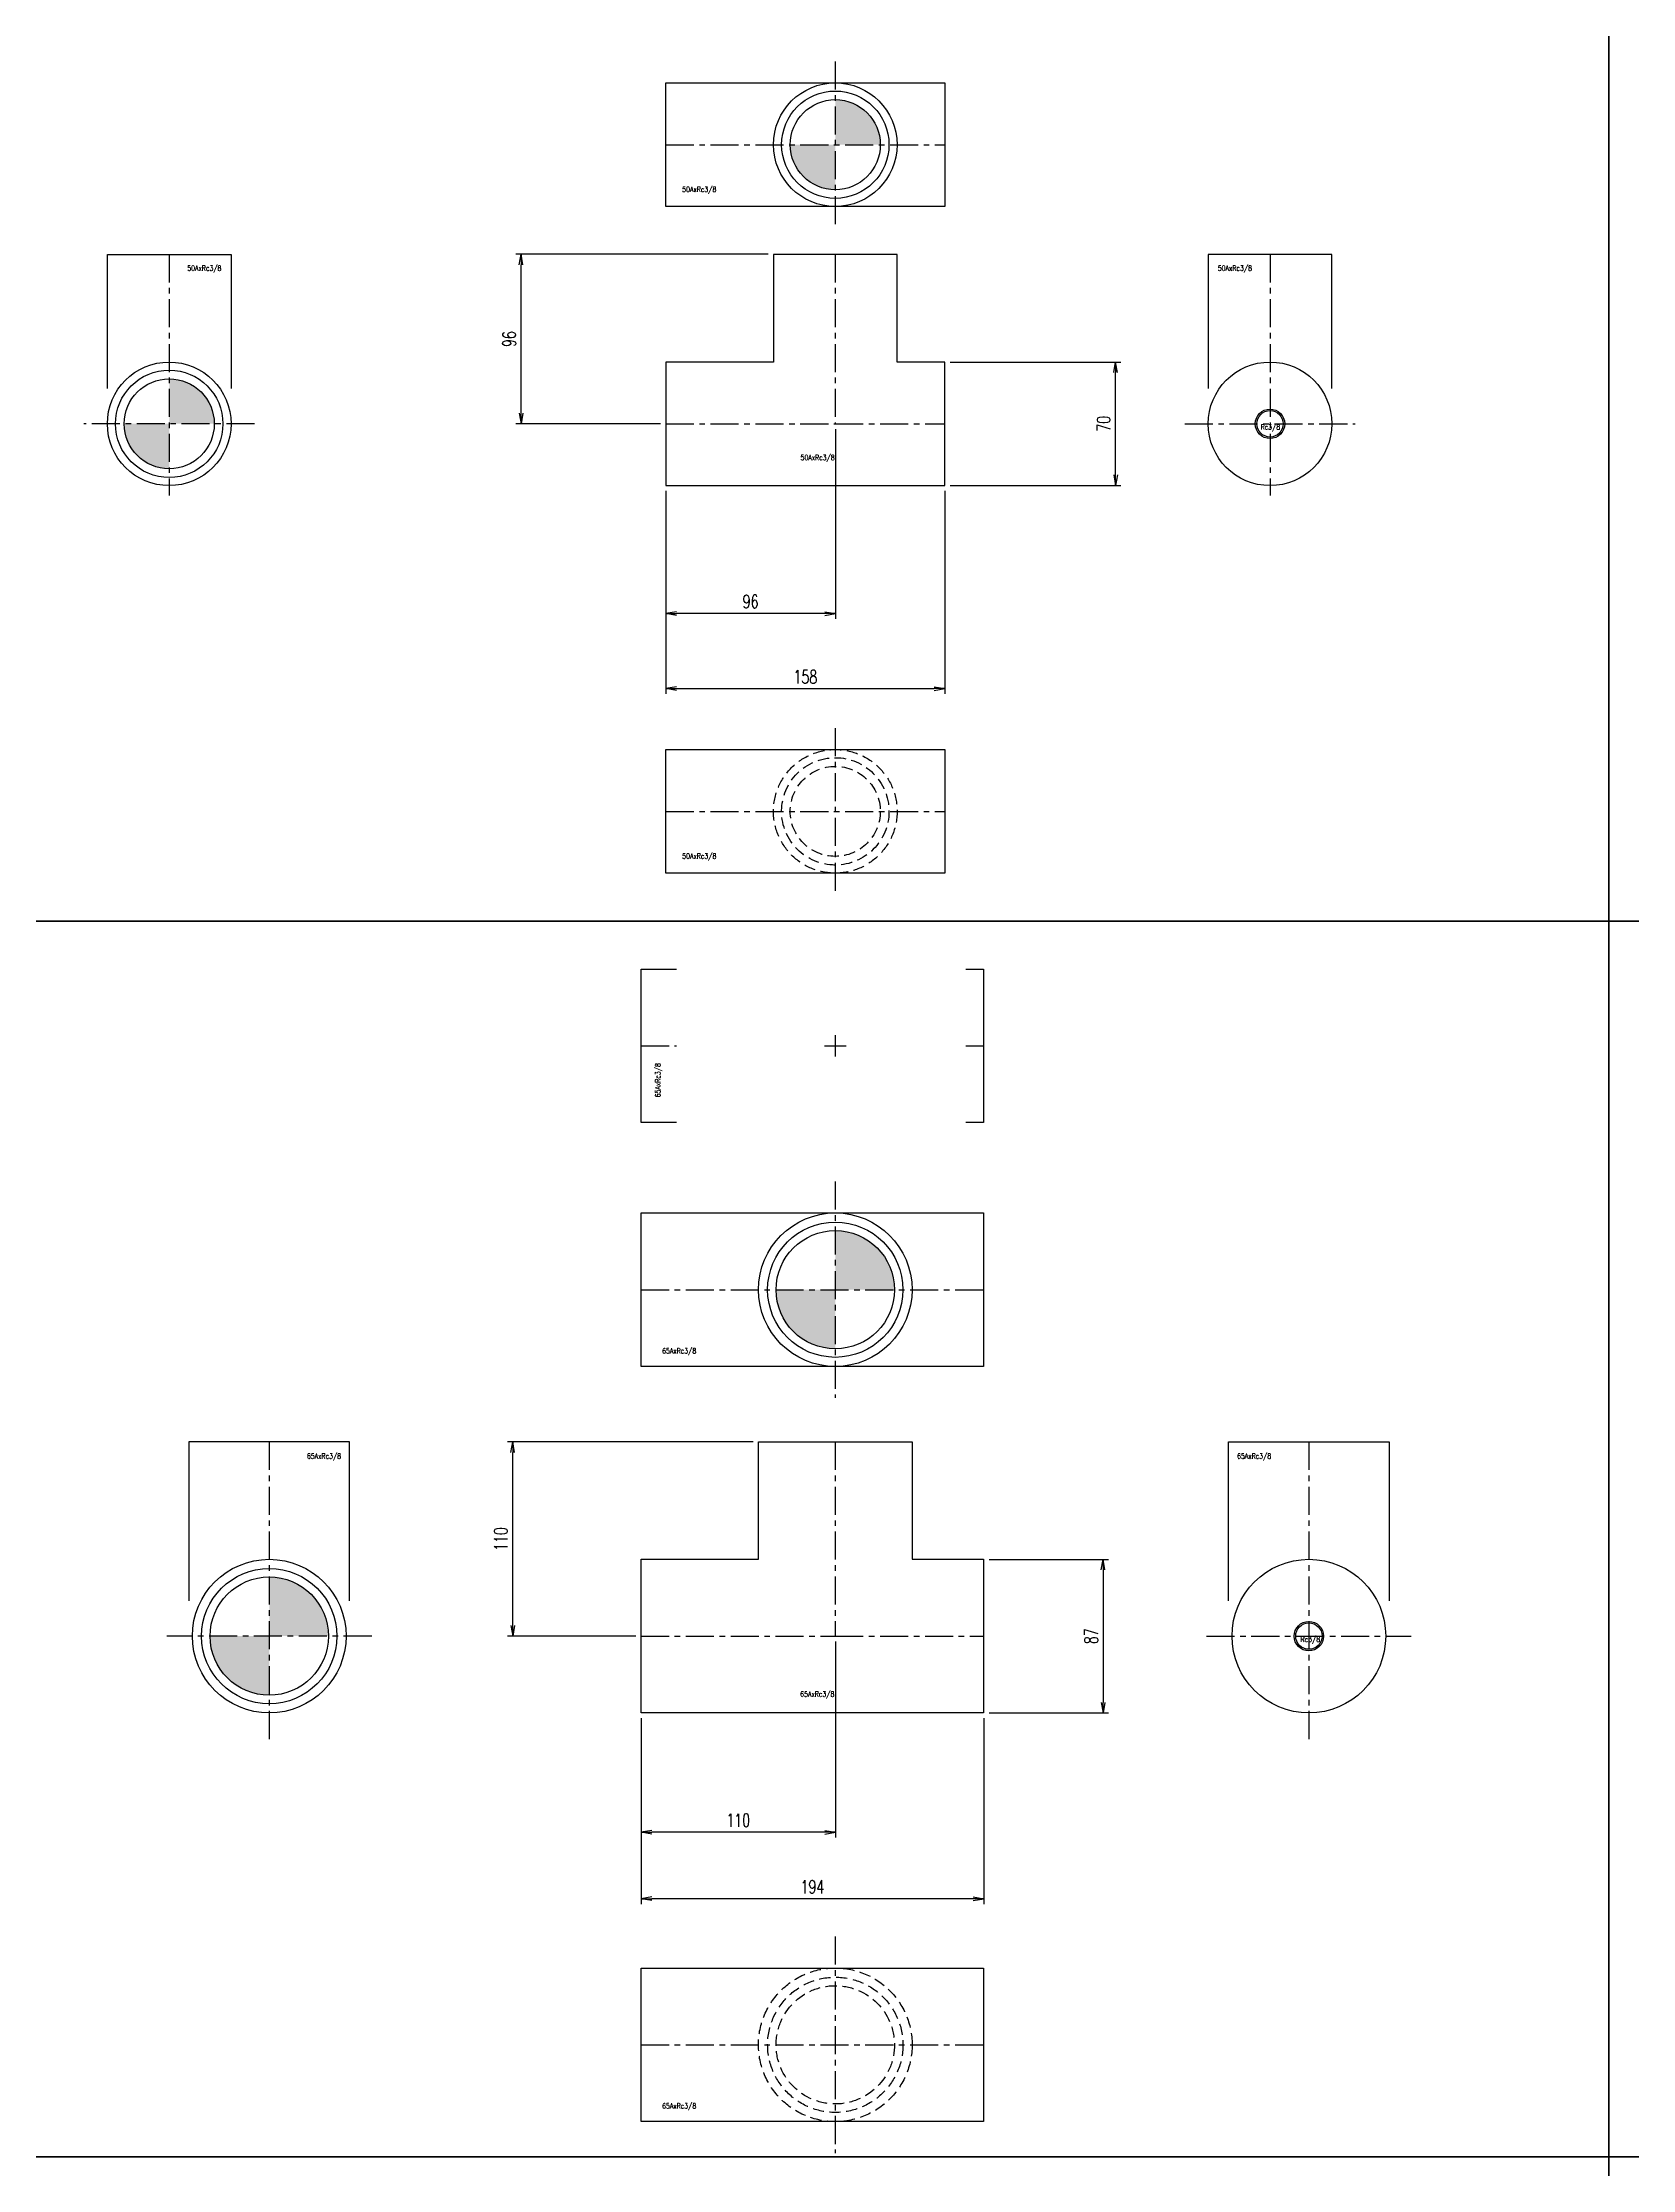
# Model space of a CAD drawing. Header units: millimetres. Extents: x 1711 to 90196, y -23291 to 8516.
# Drawn here: x 62978 to 63878, y -1760 to -555 of the extents above; entities that cross this region are included whole.
import ezdxf
from ezdxf.enums import TextEntityAlignment as Align

# ---------------------------------------------------------------- set-up
doc = ezdxf.new("R2010")
doc.units = ezdxf.units.MM
doc.header["$PDMODE"] = 35
doc.linetypes.add('CENTER', pattern=[50.8, 31.75, -6.35, 6.35, -6.35])
doc.linetypes.add('HIDDEN', pattern=[9.525, 6.35, -3.175])
doc.layers.add('line', color=153, linetype='Continuous', lineweight=50)
for name, color, linetype in [('寸法', 2, 'Continuous'), ('配管-CVP', 4, 'Continuous'), ('＃配管（PVC)', 21, 'Continuous')]:
    doc.layers.add(name, color=color, linetype=linetype)
doc.styles.add('kpk', font='romans.shx', dxfattribs={"width": 0.7, "bigfont": 'extfont2.shx'})
doc.dimstyles.new('KPK-3', dxfattribs={"dimscale": 3, "dimtxt": 2.5, "dimasz": 2, "dimexe": 1, "dimexo": 1, "dimgap": 1, "dimtad": 3, "dimdec": 1, "dimdsep": 46, "dimtxsty": 'kpk', "dimblk": 'OPEN', "dimcen": 2.5, "dimclrd": 2, "dimclre": 2, "dimclrt": 4, "dimadec": 1, "dimazin": 2, "dimtfac": 1, "dimtdec": 1, "dimtmove": 0, "dimatfit": 2, "dimldrblk": 'OPEN', "dimfxl": 0, "dimlwd": -1, "dimlwe": -1, "dimarcsym": 0})

# ---------------------------------------------------------------- blocks, each defined once
blk = doc.blocks.new('A$Cb0ec0105')
at = {"layer": 'line'}
blk.add_line((10381.8, -100), (10381.8, -9662.3), dxfattribs=at)
for points in [[(0, -2660), (2414, -2660), (3514, -2660), (4614, -2660), (5714, -2660), (6814, -2660), (7914, -2660), (7974, -2660), (9074, -2660), (10174, -2660), (11274, -2660), (12374, -2660), (13681.8, -2660)], [(0, -3360), (2414, -3360), (3514, -3360), (4614, -3360), (5714, -3360), (6814, -3360), (7914, -3360), (7974, -3360), (9074, -3360), (10174, -3360), (11274, -3360), (12374, -3360), (13681.8, -3360)]]:
    blk.add_lwpolyline(points, dxfattribs=at)
blk = doc.blocks.new('_Open')
at = {"color": 0, "linetype": 'ByBlock', "lineweight": -2}
for p, q in [((-1, 0.17), (0, 0)), ((-1, -0.17), (0, 0)), ((0, 0), (-1, 0))]:
    blk.add_line(p, q, dxfattribs=at)
blk = doc.blocks.new('*D2501')
at = {"layer": 'Defpoints', "color": 0, "transparency": 16777216}
for p in [(63248.8, -674.8), (63391.8, -674.8), (63330.8, -770.8)]:
    blk.add_point(p, dxfattribs=at)
at = {"layer": '寸法', "color": 2, "transparency": 16777216}
for p, q in [((63388.8, -674.8), (63245.8, -674.8)), ((63248.8, -764.8), (63248.8, -680.8)), ((63327.8, -770.8), (63245.8, -770.8))]:
    blk.add_line(p, q, dxfattribs=at)
at = {"layer": '寸法', "color": 2, "transparency": 16777216, "xscale": 6, "yscale": 6, "zscale": 6}
for p, rotation in [((63248.8, -674.8), 90), ((63248.8, -770.8), 270)]:
    blk.add_blockref('_Open', p, dxfattribs=dict(at, rotation=rotation))
at = {"layer": '寸法', "color": 4, "transparency": 16777216, "insert": (63242.1, -722.8), "char_height": 7.5, "attachment_point": 5, "rotation": 90, "style": 'kpk', "bg_fill": 3, "box_fill_scale": 1.1, "bg_fill_color": 256, "bg_fill_true_color": 13158600, "bg_fill_transparency": 0}
blk.add_mtext('96', dxfattribs=at)
blk = doc.blocks.new('*D2502')
at = {"layer": 'Defpoints', "color": 0, "transparency": 16777216}
for p in [(63488.8, -735.8), (63585.5, -735.8), (63488.8, -805.8)]:
    blk.add_point(p, dxfattribs=at)
at = {"layer": '寸法', "color": 2, "transparency": 16777216}
for p, q in [((63491.8, -735.8), (63588.5, -735.8)), ((63585.5, -799.8), (63585.5, -741.8)), ((63491.8, -805.8), (63588.5, -805.8))]:
    blk.add_line(p, q, dxfattribs=at)
at = {"layer": '寸法', "color": 2, "transparency": 16777216, "xscale": 6, "yscale": 6, "zscale": 6}
for p, rotation in [((63585.5, -735.8), 90), ((63585.5, -805.8), 270)]:
    blk.add_blockref('_Open', p, dxfattribs=dict(at, rotation=rotation))
at = {"layer": '寸法', "color": 4, "transparency": 16777216, "insert": (63578.7, -770.8), "char_height": 7.5, "attachment_point": 5, "rotation": 90, "style": 'kpk', "bg_fill": 3, "box_fill_scale": 1.1, "bg_fill_color": 256, "bg_fill_true_color": 13158600, "bg_fill_transparency": 0}
blk.add_mtext('70', dxfattribs=at)
blk = doc.blocks.new('*D2503')
at = {"layer": 'Defpoints', "color": 0, "transparency": 16777216}
for p in [(63330.8, -805.8), (63488.8, -805.8), (63488.8, -920.8)]:
    blk.add_point(p, dxfattribs=at)
at = {"layer": '寸法', "color": 2, "transparency": 16777216}
for p, q in [((63330.8, -808.8), (63330.8, -923.8)), ((63488.8, -808.8), (63488.8, -923.8)), ((63336.8, -920.8), (63482.8, -920.8))]:
    blk.add_line(p, q, dxfattribs=at)
at = {"layer": '寸法', "color": 2, "transparency": 16777216, "xscale": 6, "yscale": 6, "zscale": 6, "rotation": 180}
blk.add_blockref('_Open', (63330.8, -920.8), dxfattribs=at)
at = {"layer": '寸法', "color": 2, "transparency": 16777216, "xscale": 6, "yscale": 6, "zscale": 6}
blk.add_blockref('_Open', (63488.8, -920.8), dxfattribs=at)
at = {"layer": '寸法', "color": 4, "transparency": 16777216, "insert": (63409.8, -914.1), "char_height": 7.5, "attachment_point": 5, "style": 'kpk', "bg_fill": 3, "box_fill_scale": 1.1, "bg_fill_color": 256, "bg_fill_true_color": 13158600, "bg_fill_transparency": 0}
blk.add_mtext('158', dxfattribs=at)
blk = doc.blocks.new('*D2504')
at = {"layer": 'Defpoints', "color": 0, "transparency": 16777216}
for p in [(63426.8, -770.8), (63330.8, -805.8), (63330.8, -878.3)]:
    blk.add_point(p, dxfattribs=at)
at = {"layer": '寸法', "color": 2, "transparency": 16777216}
for p, q in [((63426.8, -773.8), (63426.8, -881.3)), ((63330.8, -808.8), (63330.8, -881.3)), ((63420.8, -878.3), (63336.8, -878.3))]:
    blk.add_line(p, q, dxfattribs=at)
at = {"layer": '寸法', "color": 2, "transparency": 16777216, "xscale": 6, "yscale": 6, "zscale": 6, "rotation": 180}
blk.add_blockref('_Open', (63330.8, -878.3), dxfattribs=at)
at = {"layer": '寸法', "color": 2, "transparency": 16777216, "xscale": 6, "yscale": 6, "zscale": 6}
blk.add_blockref('_Open', (63426.8, -878.3), dxfattribs=at)
at = {"layer": '寸法', "color": 4, "transparency": 16777216, "insert": (63378.8, -871.5), "char_height": 7.5, "attachment_point": 5, "style": 'kpk', "bg_fill": 3, "box_fill_scale": 1.1, "bg_fill_color": 256, "bg_fill_true_color": 13158600, "bg_fill_transparency": 0}
blk.add_mtext('96', dxfattribs=at)
blk = doc.blocks.new('*D2505')
at = {"layer": 'Defpoints', "color": 0, "transparency": 16777216}
for p in [(63244.1, -1347.5), (63383.3, -1347.5), (63316.8, -1457.5)]:
    blk.add_point(p, dxfattribs=at)
at = {"layer": '寸法', "color": 2, "transparency": 16777216}
for p, q in [((63380.3, -1347.5), (63241.1, -1347.5)), ((63244.1, -1451.5), (63244.1, -1353.5)), ((63313.8, -1457.5), (63241.1, -1457.5))]:
    blk.add_line(p, q, dxfattribs=at)
at = {"layer": '寸法', "color": 2, "transparency": 16777216, "xscale": 6, "yscale": 6, "zscale": 6}
for p, rotation in [((63244.1, -1347.5), 90), ((63244.1, -1457.5), 270)]:
    blk.add_blockref('_Open', p, dxfattribs=dict(at, rotation=rotation))
at = {"layer": '寸法', "color": 4, "transparency": 16777216, "insert": (63237.4, -1402.5), "char_height": 7.5, "attachment_point": 5, "rotation": 90, "style": 'kpk', "bg_fill": 3, "box_fill_scale": 1.1, "bg_fill_color": 256, "bg_fill_true_color": 13158600, "bg_fill_transparency": 0}
blk.add_mtext('110', dxfattribs=at)
blk = doc.blocks.new('*D2506')
at = {"layer": 'Defpoints', "color": 0, "transparency": 16777216}
for p in [(63426.8, -1457.5), (63316.8, -1501), (63316.8, -1568.6)]:
    blk.add_point(p, dxfattribs=at)
at = {"layer": '寸法', "color": 2, "transparency": 16777216}
for p, q in [((63426.8, -1460.5), (63426.8, -1571.6)), ((63316.8, -1504), (63316.8, -1571.6)), ((63420.8, -1568.6), (63322.8, -1568.6))]:
    blk.add_line(p, q, dxfattribs=at)
at = {"layer": '寸法', "color": 2, "transparency": 16777216, "xscale": 6, "yscale": 6, "zscale": 6, "rotation": 180}
blk.add_blockref('_Open', (63316.8, -1568.6), dxfattribs=at)
at = {"layer": '寸法', "color": 2, "transparency": 16777216, "xscale": 6, "yscale": 6, "zscale": 6}
blk.add_blockref('_Open', (63426.8, -1568.6), dxfattribs=at)
at = {"layer": '寸法', "color": 4, "transparency": 16777216, "insert": (63371.8, -1561.8), "char_height": 7.5, "attachment_point": 5, "style": 'kpk', "bg_fill": 3, "box_fill_scale": 1.1, "bg_fill_color": 256, "bg_fill_true_color": 13158600, "bg_fill_transparency": 0}
blk.add_mtext('110', dxfattribs=at)
blk = doc.blocks.new('*D2507')
at = {"layer": 'Defpoints', "color": 0, "transparency": 16777216}
for p in [(63316.8, -1501), (63510.8, -1501), (63316.8, -1606.2)]:
    blk.add_point(p, dxfattribs=at)
at = {"layer": '寸法', "color": 2, "transparency": 16777216}
for p, q in [((63316.8, -1504), (63316.8, -1609.2)), ((63510.8, -1504), (63510.8, -1609.2)), ((63504.8, -1606.2), (63322.8, -1606.2))]:
    blk.add_line(p, q, dxfattribs=at)
at = {"layer": '寸法', "color": 2, "transparency": 16777216, "xscale": 6, "yscale": 6, "zscale": 6, "rotation": 180}
blk.add_blockref('_Open', (63316.8, -1606.2), dxfattribs=at)
at = {"layer": '寸法', "color": 2, "transparency": 16777216, "xscale": 6, "yscale": 6, "zscale": 6}
blk.add_blockref('_Open', (63510.8, -1606.2), dxfattribs=at)
at = {"layer": '寸法', "color": 4, "transparency": 16777216, "insert": (63413.8, -1599.5), "char_height": 7.5, "attachment_point": 5, "style": 'kpk', "bg_fill": 3, "box_fill_scale": 1.1, "bg_fill_color": 256, "bg_fill_true_color": 13158600, "bg_fill_transparency": 0}
blk.add_mtext('194', dxfattribs=at)
blk = doc.blocks.new('*D2508')
at = {"layer": 'Defpoints', "color": 0, "transparency": 16777216}
for p in [(63510.8, -1414), (63510.8, -1501), (63578.4, -1501)]:
    blk.add_point(p, dxfattribs=at)
at = {"layer": '寸法', "color": 2, "transparency": 16777216}
for p, q in [((63513.8, -1414), (63581.4, -1414)), ((63578.4, -1420), (63578.4, -1495)), ((63513.8, -1501), (63581.4, -1501))]:
    blk.add_line(p, q, dxfattribs=at)
at = {"layer": '寸法', "color": 2, "transparency": 16777216, "xscale": 6, "yscale": 6, "zscale": 6}
for p, rotation in [((63578.4, -1414), 90), ((63578.4, -1501), 270)]:
    blk.add_blockref('_Open', p, dxfattribs=dict(at, rotation=rotation))
at = {"layer": '寸法', "color": 4, "transparency": 16777216, "insert": (63571.6, -1457.5), "char_height": 7.5, "attachment_point": 5, "rotation": 90, "style": 'kpk', "bg_fill": 3, "box_fill_scale": 1.1, "bg_fill_color": 256, "bg_fill_true_color": 13158600, "bg_fill_transparency": 0}
blk.add_mtext('87', dxfattribs=at)
blk = doc.blocks.new('50AxRc3／8-ねじ付BT『L型』-正面')
at = {"layer": '＃配管（PVC)', "color": 2, "linetype": 'CENTER', "ltscale": 0.5}
for p, q in [((0, 96), (0, 0)), ((-96, 0), (0, 0)), ((0, 0), (62, 0))]:
    blk.add_line(p, q, dxfattribs=at)
at = {"layer": '＃配管（PVC)', "color": 0, "linetype": 'ByBlock'}
blk.add_lwpolyline([(-35, 96), (-35, 35), (-96, 35), (-96, -35), (62, -35), (62, 35), (35, 35), (35, 96)], close=True, dxfattribs=at)
at = {"layer": 'Defpoints', "color": 6, "style": 'kpk', "width": 0.7}
blk.add_text('50AxRc3/8', height=3, dxfattribs=at).set_placement((-10, -17.6), align=Align.TOP_CENTER)
blk = doc.blocks.new('50AxRc3／8-ねじ付BT『L型』-上面')
at = {"layer": '＃配管（PVC)', "linetype": 'ByBlock'}
h = blk.add_hatch(color=252, dxfattribs=at)
h.dxf.hatch_style = 1
h.paths.add_polyline_path([(0, 0), (25.5, 0, 0.414214), (0, 25.5)])
h.paths.add_polyline_path([(0, 0), (-25.5, 0, 0.414214), (0, -25.5)])
at = {"layer": '＃配管（PVC)', "color": 2, "linetype": 'CENTER', "ltscale": 0.5}
for p, q in [((0, 47.1), (0, -47.1)), ((-96, 0), (62, 0))]:
    blk.add_line(p, q, dxfattribs=at)
at = {"layer": '＃配管（PVC)', "color": 0, "linetype": 'ByBlock'}
blk.add_lwpolyline([(62, 35), (62, -35), (-96, -35), (-96, 35)], close=True, dxfattribs=at)
for radius in [35, 30.4, 25.5]:
    blk.add_circle((0, 0), radius, dxfattribs=at)
at = {"layer": 'Defpoints', "color": 6, "style": 'kpk', "width": 0.7}
blk.add_text('50AxRc3/8', height=3, dxfattribs=at).set_placement((-77, -23.8), align=Align.TOP_CENTER)
blk = doc.blocks.new('50AxRc3／8-ねじ付BT『L型』-下面')
at = {"layer": '＃配管（PVC)', "color": 2, "linetype": 'CENTER', "ltscale": 0.5}
for p, q in [((0, 47.1), (0, -47.1)), ((-96, 0), (62, 0))]:
    blk.add_line(p, q, dxfattribs=at)
at = {"layer": '＃配管（PVC)', "color": 0, "linetype": 'ByBlock'}
blk.add_lwpolyline([(62, 35), (62, -35), (-96, -35), (-96, 35)], close=True, dxfattribs=at)
at = {"layer": '＃配管（PVC)', "color": 252, "linetype": 'HIDDEN'}
for radius in [35, 30.4, 25.5]:
    blk.add_circle((0, 0), radius, dxfattribs=at)
at = {"layer": 'Defpoints', "color": 6, "style": 'kpk', "width": 0.7}
blk.add_text('50AxRc3/8', height=3, dxfattribs=at).set_placement((-77, -23.8), align=Align.TOP_CENTER)
blk = doc.blocks.new('50AxRc3／8-ねじ付BT『L型』-側面(50A)')
at = {"layer": '＃配管（PVC)', "linetype": 'ByBlock'}
h = blk.add_hatch(color=252, dxfattribs=at)
h.dxf.hatch_style = 1
h.paths.add_polyline_path([(0, 25.5), (0, 0), (25.5, 0, 0.414214)])
h.paths.add_polyline_path([(0, 0), (-25.5, 0, 0.414214), (0, -25.5)])
at = {"layer": '＃配管（PVC)', "color": 2, "linetype": 'CENTER', "ltscale": 0.5}
for p, q in [((0, 96), (0, -40.6)), ((48.3, 0), (-48.3, 0))]:
    blk.add_line(p, q, dxfattribs=at)
at = {"layer": '＃配管（PVC)', "color": 0, "linetype": 'ByBlock'}
blk.add_lwpolyline([(-35, 20), (-35, 96), (35, 96), (35, 20)], dxfattribs=at)
for radius in [35, 30.4, 25.5]:
    blk.add_circle((0, 0), radius, dxfattribs=at)
at = {"layer": 'Defpoints', "color": 6, "style": 'kpk', "width": 0.7}
blk.add_text('50AxRc3/8', height=3, dxfattribs=at).set_placement((19.9, 89.7), align=Align.TOP_CENTER)
blk = doc.blocks.new('50AxRc3／8-ねじ付BT『L型』-側面(Rc3／8)')
at = {"layer": '＃配管（PVC)', "color": 2, "linetype": 'CENTER', "ltscale": 0.5}
for p, q in [((0, 96), (0, -40.6)), ((-48.3, 0), (48.3, 0))]:
    blk.add_line(p, q, dxfattribs=at)
at = {"layer": '＃配管（PVC)', "color": 0, "linetype": 'ByBlock'}
blk.add_lwpolyline([(35, 20), (35, 96), (-35, 96), (-35, 20)], dxfattribs=at)
for radius in [35, 7.48]:
    blk.add_circle((0, 0), radius, dxfattribs=at)
at = {"layer": '＃配管（PVC)', "color": 42, "linetype": 'ByBlock'}
blk.add_circle((0, 0), 8.33, dxfattribs=at)
at = {"layer": 'Defpoints', "color": 6, "style": 'kpk', "width": 0.7}
for s, p in [('50AxRc3/8', (-19.9, 89.7)), ('Rc3/8 ', (1.1, -0.3))]:
    blk.add_text(s, height=3, dxfattribs=at).set_placement(p, align=Align.TOP_CENTER)
blk = doc.blocks.new('65AxRc3／8-ねじ付BT『L型』-側面(Rc3／8)')
at = {"layer": '＃配管（PVC)', "color": 2, "linetype": 'CENTER', "ltscale": 0.5}
for p, q in [((0, 110), (0, -60.1)), ((-58, 0), (58, 0))]:
    blk.add_line(p, q, dxfattribs=at)
at = {"layer": '＃配管（PVC)', "color": 0, "linetype": 'ByBlock'}
blk.add_lwpolyline([(-45.5, 20), (-45.5, 110), (45.5, 110), (45.5, 20)], dxfattribs=at)
for radius in [43.5, 7.48]:
    blk.add_circle((0, 0), radius, dxfattribs=at)
at = {"layer": '＃配管（PVC)', "color": 42, "linetype": 'ByBlock'}
blk.add_circle((0, 0), 8.33, dxfattribs=at)
at = {"layer": 'Defpoints', "color": 6, "style": 'kpk', "width": 0.7}
for s, p in [('65AxRc3/8', (-31, 103.5)), ('Rc3/8 ', (1.7, -0.3))]:
    blk.add_text(s, height=3, dxfattribs=at).set_placement(p, align=Align.TOP_CENTER)
blk = doc.blocks.new('65AxRc3／8-ねじ付BT『L型』-正面')
at = {"layer": '＃配管（PVC)', "color": 2, "linetype": 'CENTER', "ltscale": 0.5}
for p, q in [((0, 110), (0, 0)), ((-110, 0), (0, 0)), ((0, 0), (84, 0))]:
    blk.add_line(p, q, dxfattribs=at)
at = {"layer": '＃配管（PVC)', "color": 0, "linetype": 'ByBlock'}
blk.add_lwpolyline([(-110, -43.5), (-110, 43.5), (-43.5, 43.5), (-43.5, 110), (43.5, 110), (43.5, 43.5), (84, 43.5), (84, -43.5)], close=True, dxfattribs=at)
at = {"layer": 'Defpoints', "color": 6, "style": 'kpk', "width": 0.7}
blk.add_text('65AxRc3/8', height=3, dxfattribs=at).set_placement((-10.2, -31.3), align=Align.TOP_CENTER)
blk = doc.blocks.new('65AxRc3／8-ねじ付BT『L型』-上面')
at = {"layer": '＃配管（PVC)', "linetype": 'ByBlock'}
h = blk.add_hatch(color=252, dxfattribs=at)
h.dxf.hatch_style = 1
h.paths.add_polyline_path([(0, 0), (33.5, 0, 0.414214), (0, 33.5)])
h.paths.add_polyline_path([(-33.5, 0, 0.414214), (0, -33.5), (0, 0)])
at = {"layer": '＃配管（PVC)', "color": 2, "linetype": 'CENTER', "ltscale": 0.5}
for p, q in [((0, 61.3), (0, -61.3)), ((-110, 0), (84, 0))]:
    blk.add_line(p, q, dxfattribs=at)
at = {"layer": '＃配管（PVC)', "color": 0, "linetype": 'ByBlock'}
blk.add_lwpolyline([(84, -43.5), (-110, -43.5), (-110, 43.5), (84, 43.5)], close=True, dxfattribs=at)
for radius in [43.5, 38.3, 33.5]:
    blk.add_circle((0, 0), radius, dxfattribs=at)
at = {"layer": 'Defpoints', "color": 6, "style": 'kpk', "width": 0.7}
blk.add_text('65AxRc3/8', height=3, dxfattribs=at).set_placement((-88.4, -33.1), align=Align.TOP_CENTER)
blk = doc.blocks.new('65AxRc3／8-ねじ付BT『L型』-下面')
at = {"layer": '＃配管（PVC)', "color": 2, "linetype": 'CENTER', "ltscale": 0.5}
for p, q in [((0, 61.3), (0, -61.3)), ((-110, 0), (84, 0))]:
    blk.add_line(p, q, dxfattribs=at)
at = {"layer": '＃配管（PVC)', "color": 0, "linetype": 'ByBlock'}
blk.add_lwpolyline([(84, -43.5), (-110, -43.5), (-110, 43.5), (84, 43.5)], close=True, dxfattribs=at)
at = {"layer": '＃配管（PVC)', "color": 252, "linetype": 'HIDDEN'}
for radius in [43.5, 38.3, 33.5]:
    blk.add_circle((0, 0), radius, dxfattribs=at)
at = {"layer": 'Defpoints', "color": 6, "style": 'kpk', "width": 0.7}
blk.add_text('65AxRc3/8', height=3, dxfattribs=at).set_placement((-88.4, -33.1), align=Align.TOP_CENTER)
blk = doc.blocks.new('65AxRc3／8-ねじ付BT『L型』-側面(65A)')
at = {"layer": '＃配管（PVC)', "linetype": 'ByBlock'}
h = blk.add_hatch(color=252, dxfattribs=at)
h.dxf.hatch_style = 1
h.paths.add_polyline_path([(0, 33.5), (0, 0), (33.5, 0, 0.414214)])
h.paths.add_polyline_path([(0, 0), (-33.5, 0, 0.414214), (0, -33.5)])
at = {"layer": '＃配管（PVC)', "color": 2, "linetype": 'CENTER', "ltscale": 0.5}
for p, q in [((0, 110), (0, -60.1)), ((58, 0), (-58, 0))]:
    blk.add_line(p, q, dxfattribs=at)
at = {"layer": '＃配管（PVC)', "color": 0, "linetype": 'ByBlock'}
blk.add_lwpolyline([(45.5, 20), (45.5, 110), (-45.5, 110), (-45.5, 20)], dxfattribs=at)
for radius in [43.5, 38.3, 33.5]:
    blk.add_circle((0, 0), radius, dxfattribs=at)
at = {"layer": 'Defpoints', "color": 6, "style": 'kpk', "width": 0.7}
blk.add_text('65AxRc3/8', height=3, dxfattribs=at).set_placement((31, 103.5), align=Align.TOP_CENTER)
blk = doc.blocks.new('65AxRc3／8-ねじ付BT『L型』-半(上下)')
at = {"layer": '＃配管（PVC)', "color": 2, "linetype": 'CENTER', "ltscale": 0.5}
for p, q in [((-6.1, 0), (6.1, 0)), ((0, 6.1), (0, -6.1)), ((74, 0), (84, 0)), ((-110, 0), (-90, 0))]:
    blk.add_line(p, q, dxfattribs=at)
at = {"layer": '＃配管（PVC)', "color": 0, "linetype": 'ByBlock'}
for points in [[(-90, -43.5), (-110, -43.5), (-110, 43.5), (-90, 43.5)], [(74, 43.5), (84, 43.5), (84, -43.5), (74, -43.5)]]:
    blk.add_lwpolyline(points, dxfattribs=at)
at = {"layer": 'Defpoints', "color": 6, "style": 'kpk', "width": 0.7}
blk.add_text('65AxRc3/8', height=3, rotation=90, dxfattribs=at).set_placement((-102, -19.5), align=Align.TOP_CENTER)

msp = doc.modelspace()

# ---------------------------------------------------------------- block references
at = {"layer": 'line'}
msp.add_blockref('A$Cb0ec0105', (53482.959, 1607.5677), dxfattribs=at)
at = {"layer": '配管-CVP', "linetype": 'ByBlock'}
for name, p in [('50AxRc3／8-ねじ付BT『L型』-上面', (63426.7532, -612.7022)), ('50AxRc3／8-ねじ付BT『L型』-側面(50A)', (63049.5967, -770.8162)), ('50AxRc3／8-ねじ付BT『L型』-側面(Rc3／8)', (63672.9096, -770.8162)), ('50AxRc3／8-ねじ付BT『L型』-下面', (63426.7532, -990.3162)), ('65AxRc3／8-ねじ付BT『L型』-半(上下)', (63426.7532, -1123.1209)), ('65AxRc3／8-ねじ付BT『L型』-上面', (63426.7532, -1261.2619)), ('65AxRc3／8-ねじ付BT『L型』-側面(65A)', (63106.2563, -1457.4678)), ('65AxRc3／8-ねじ付BT『L型』-側面(Rc3／8)', (63694.9096, -1457.4678)), ('65AxRc3／8-ねじ付BT『L型』-下面', (63426.7532, -1688.9632))]:
    msp.add_blockref(name, p, dxfattribs=at)

# ---------------------------------------------------------------- next in the draw order: dimensions: what is measured, and where the dimension line sits
at = {"layer": '寸法'}
for base, p1, p2, picture, middle in [((63248.8227, -674.8162), (63330.7532, -770.8162), (63391.7532, -674.8162), '*D2501', (63242.0727, -722.8162)), ((63585.4975, -735.8162), (63488.7532, -805.8162), (63488.7532, -735.8162), '*D2502', (63578.7475, -770.8162)), ((63244.1317, -1347.4678), (63316.7532, -1457.4678), (63383.2532, -1347.4678), '*D2505', (63237.3817, -1402.4678))]:
    dim = msp.add_linear_dim(base=base, p1=p1, p2=p2, angle=90, dimstyle='KPK-3', dxfattribs=at)
    dim.commit()
    dim.dimension.update_dxf_attribs({"geometry": picture, "text_midpoint": middle})

# ---------------------------------------------------------------- next in the draw order: dimensions: what is measured, and where the dimension line sits
for base, p1, p2, picture, middle in [((63488.7532, -920.8455), (63330.7532, -805.8162), (63488.7532, -805.8162), '*D2503', (63409.7532, -914.0955)), ((63316.7532, -1568.5801), (63426.7532, -1457.4678), (63316.7532, -1500.9678), '*D2506', (63371.7532, -1561.8301))]:
    dim = msp.add_linear_dim(base=base, p1=p1, p2=p2, dimstyle='KPK-3', dxfattribs=at)
    dim.commit()
    dim.dimension.update_dxf_attribs({"geometry": picture, "text_midpoint": middle})

# ---------------------------------------------------------------- next in the draw order: dimensions: what is measured, and where the dimension line sits
for base, p1, p2, picture, middle in [((63330.7532, -878.2572), (63426.7532, -770.8162), (63330.7532, -805.8162), '*D2504', (63378.7532, -871.5072)), ((63316.7532, -1606.2081), (63510.7532, -1500.9678), (63316.7532, -1500.9678), '*D2507', (63413.7532, -1599.4581))]:
    dim = msp.add_linear_dim(base=base, p1=p1, p2=p2, dimstyle='KPK-3', dxfattribs=at)
    dim.commit()
    dim.dimension.update_dxf_attribs({"geometry": picture, "text_midpoint": middle})

# ---------------------------------------------------------------- next in the draw order: block references
at = {"layer": '配管-CVP', "linetype": 'ByBlock'}
msp.add_blockref('50AxRc3／8-ねじ付BT『L型』-正面', (63426.7532, -770.8162), dxfattribs=at)

# ---------------------------------------------------------------- next in the draw order: dimensions: what is measured, and where the dimension line sits
at = {"layer": '寸法'}
dim = msp.add_linear_dim(base=(63578.3557, -1500.9678), p1=(63510.7532, -1413.9678), p2=(63510.7532, -1500.9678), angle=90, dimstyle='KPK-3', dxfattribs=at)
dim.commit()
dim.dimension.update_dxf_attribs({"geometry": '*D2508', "text_midpoint": (63571.6057, -1457.4678)})

# ---------------------------------------------------------------- next in the draw order: block references
at = {"layer": '配管-CVP', "linetype": 'ByBlock'}
msp.add_blockref('65AxRc3／8-ねじ付BT『L型』-正面', (63426.7532, -1457.4678), dxfattribs=at)

doc.saveas('drawing.dxf')
